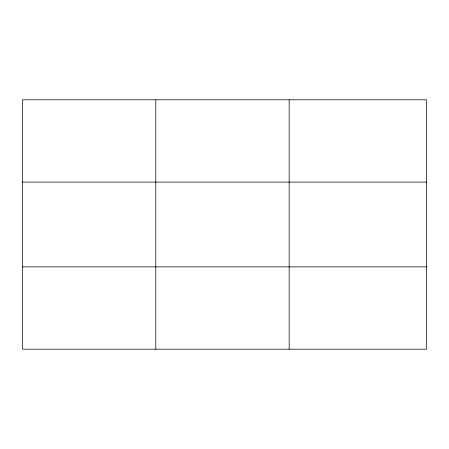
<?xml version="1.0" encoding="UTF-8"?>
<svg xmlns="http://www.w3.org/2000/svg" width="449" height="449" viewBox="0 0 449 449"><rect width="100%" height="100%" fill="white"/><g stroke="black" fill="none" stroke-linecap="round" stroke-linejoin="round"><path stroke-width="0.67" d="M155.803 99.796L155.803 349.204M289.156 99.796L289.156 349.204M426.55 182.103L426.55 99.796L22.45 99.796L22.45 349.204L426.55 349.204L426.55 182.103L22.45 182.103M22.45 266.897L426.55 266.897"/></g></svg>
